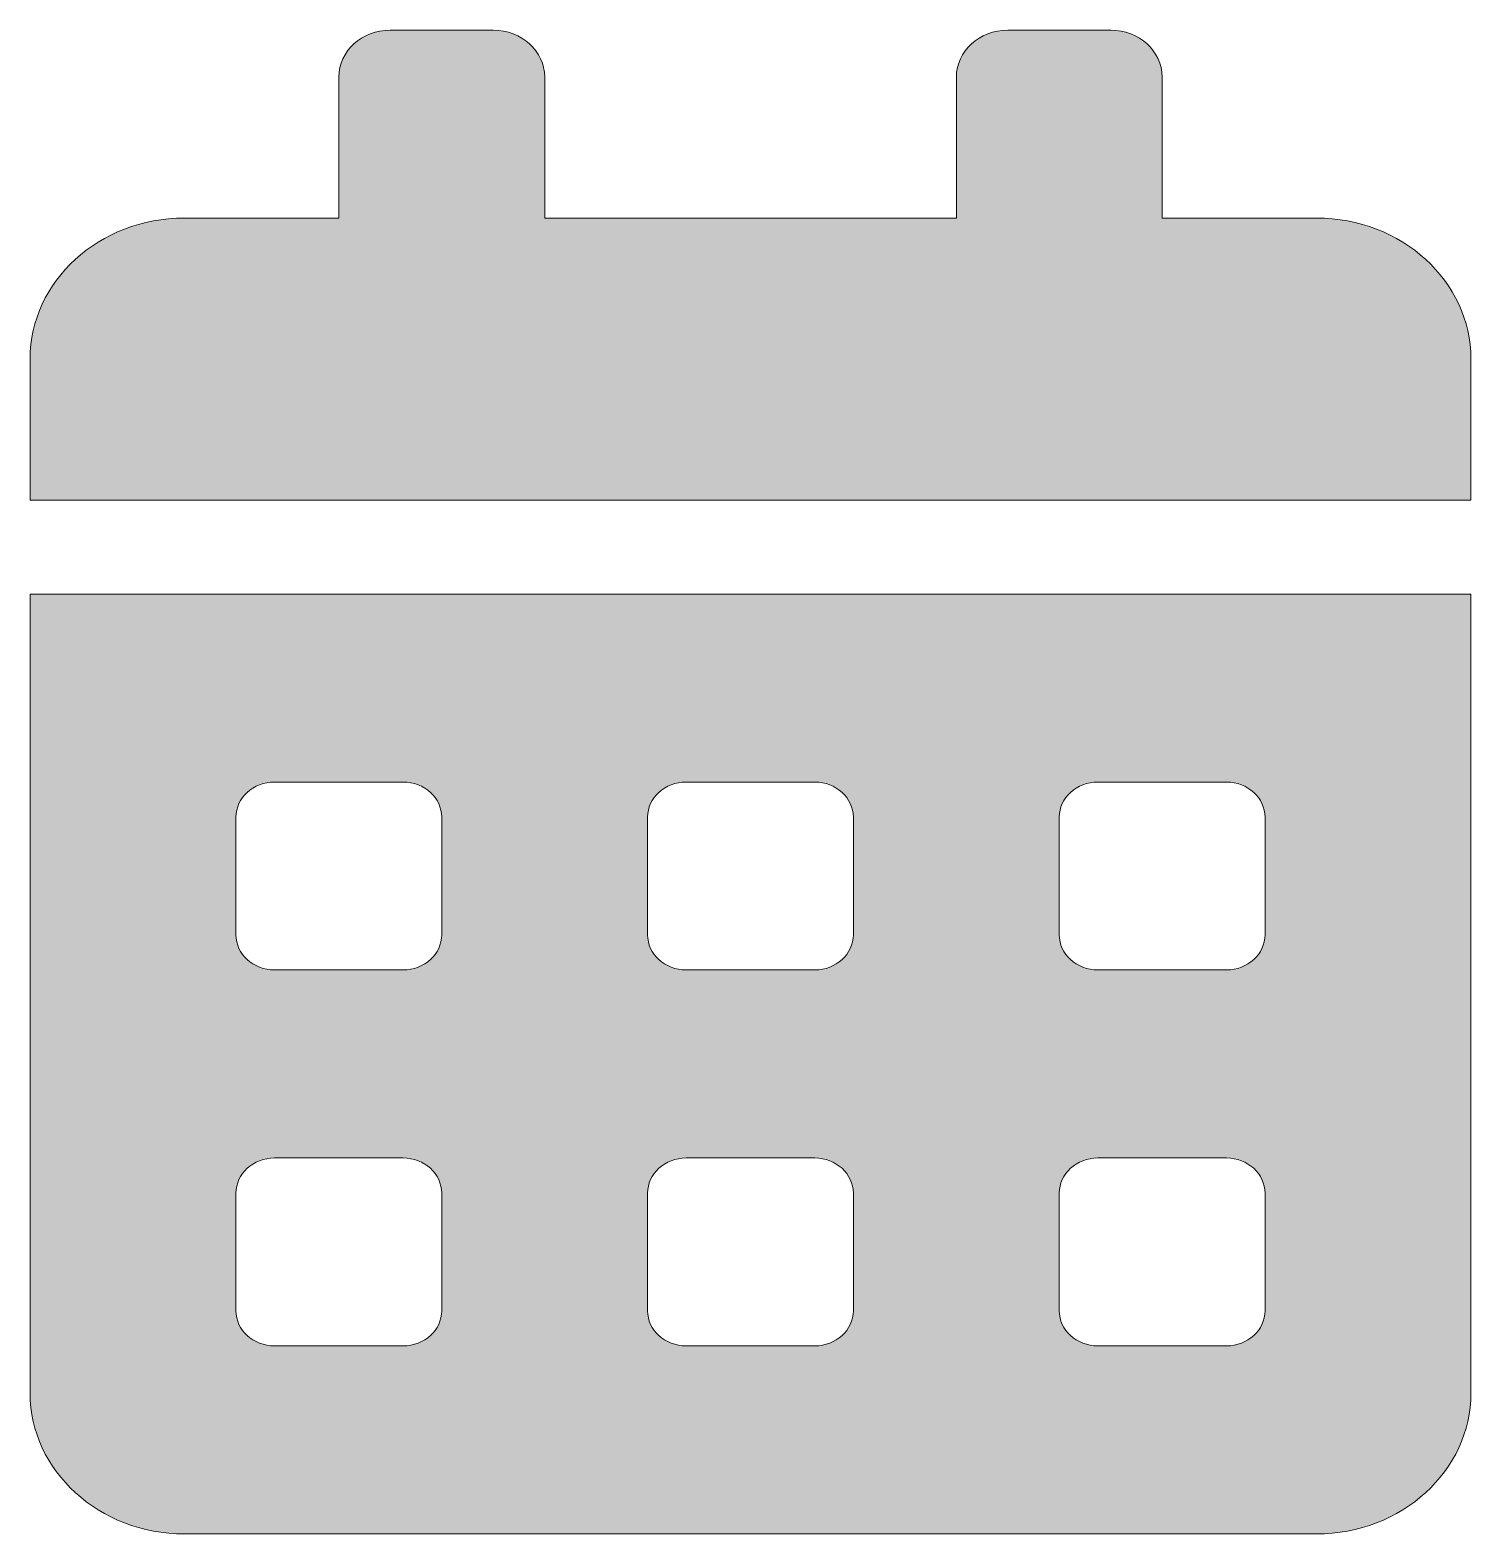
# Model space of a CAD drawing. Extents: x 663.4 to 709.4, y -409.3 to -361.3.
import ezdxf

# ---------------------------------------------------------------- set-up
doc = ezdxf.new("R2010")
doc.units = 0
doc.header["$MEASUREMENT"] = 0
doc.layers.add('Layer 1', color=7, linetype='Continuous', lineweight=0)

msp = doc.modelspace()

# ---------------------------------------------------------------- hatches: boundary and pattern name
at = {"layer": 'Layer 1', "true_color": 0x003366, "transparency": 33554687}
h = msp.add_hatch(color=148, dxfattribs=at)
h.dxf.hatch_style = 2
edge = h.paths.add_edge_path()
edge.add_spline(control_points=[(704.491, -367.338), (704.491, -367.338), (699.562, -367.338), (699.562, -367.338), (699.562, -367.338), (699.562, -362.838), (699.562, -362.838), (699.56, -362.011), (698.826, -361.34), (697.92, -361.338), (697.92, -361.338), (694.634, -361.338), (694.634, -361.338), (693.728, -361.34), (692.994, -362.011), (692.992, -362.838), (692.992, -362.838), (692.992, -367.338), (692.992, -367.338), (692.992, -367.338), (679.85, -367.338), (679.85, -367.338), (679.85, -367.338), (679.85, -362.838), (679.85, -362.838), (679.848, -362.01), (679.113, -361.339), (678.206, -361.338), (678.206, -361.338), (674.921, -361.338), (674.921, -361.338), (674.014, -361.339), (673.279, -362.01), (673.277, -362.838), (673.277, -362.838), (673.277, -367.338), (673.277, -367.338), (673.277, -367.338), (668.349, -367.338), (668.349, -367.338), (665.627, -367.338), (663.421, -369.353), (663.42, -371.838), (663.42, -371.838), (663.42, -376.339), (663.42, -376.339), (663.42, -376.339), (709.419, -376.339), (709.419, -376.339), (709.419, -376.339), (709.419, -371.838), (709.419, -371.838), (709.418, -369.353), (707.213, -367.339), (704.491, -367.338)], knot_values=[0, 0, 0, 0, 1, 1, 1, 2, 2, 2, 3, 3, 3, 4, 4, 4, 5, 5, 5, 6, 6, 6, 7, 7, 7, 8, 8, 8, 9, 9, 9, 10, 10, 10, 11, 11, 11, 12, 12, 12, 13, 13, 13, 14, 14, 14, 15, 15, 15, 16, 16, 16, 17, 17, 17, 18, 18, 18, 18], degree=3, periodic=0)
edge = h.paths.add_edge_path()
edge.add_spline(control_points=[(669.992, -398.462), (669.994, -397.842), (670.544, -397.339), (671.223, -397.338), (671.223, -397.338), (675.331, -397.338), (675.331, -397.338), (676.011, -397.339), (676.561, -397.842), (676.563, -398.462), (676.563, -398.462), (676.563, -402.212), (676.563, -402.212), (676.561, -402.832), (676.011, -403.335), (675.331, -403.336), (675.331, -403.336), (671.223, -403.336), (671.223, -403.336), (670.544, -403.335), (669.994, -402.832), (669.992, -402.212), (669.992, -402.212), (669.992, -398.462), (669.992, -398.462)], knot_values=[0, 0, 0, 0, 1, 1, 1, 2, 2, 2, 3, 3, 3, 4, 4, 4, 5, 5, 5, 6, 6, 6, 7, 7, 7, 8, 8, 8, 8], degree=3, periodic=0)
edge = h.paths.add_edge_path()
edge.add_spline(control_points=[(669.992, -386.462), (669.994, -385.842), (670.544, -385.339), (671.223, -385.338), (671.223, -385.338), (675.331, -385.338), (675.331, -385.338), (676.011, -385.339), (676.561, -385.842), (676.563, -386.462), (676.563, -386.462), (676.563, -390.212), (676.563, -390.212), (676.561, -390.832), (676.011, -391.335), (675.331, -391.336), (675.331, -391.336), (671.223, -391.336), (671.223, -391.336), (670.544, -391.335), (669.994, -390.832), (669.992, -390.212), (669.992, -390.212), (669.992, -386.462), (669.992, -386.462)], knot_values=[0, 0, 0, 0, 1, 1, 1, 2, 2, 2, 3, 3, 3, 4, 4, 4, 5, 5, 5, 6, 6, 6, 7, 7, 7, 8, 8, 8, 8], degree=3, periodic=0)
edge = h.paths.add_edge_path()
edge.add_spline(control_points=[(683.134, -398.462), (683.136, -397.842), (683.686, -397.339), (684.366, -397.338), (684.366, -397.338), (688.472, -397.338), (688.472, -397.338), (689.152, -397.339), (689.702, -397.842), (689.704, -398.462), (689.704, -398.462), (689.704, -402.212), (689.704, -402.212), (689.702, -402.832), (689.152, -403.335), (688.472, -403.336), (688.472, -403.336), (684.366, -403.336), (684.366, -403.336), (683.686, -403.335), (683.136, -402.832), (683.134, -402.212), (683.134, -402.212), (683.134, -398.462), (683.134, -398.462)], knot_values=[0, 0, 0, 0, 1, 1, 1, 2, 2, 2, 3, 3, 3, 4, 4, 4, 5, 5, 5, 6, 6, 6, 7, 7, 7, 8, 8, 8, 8], degree=3, periodic=0)
edge = h.paths.add_edge_path()
edge.add_spline(control_points=[(683.134, -386.462), (683.136, -385.842), (683.686, -385.339), (684.366, -385.338), (684.366, -385.338), (688.472, -385.338), (688.472, -385.338), (689.152, -385.339), (689.702, -385.842), (689.704, -386.462), (689.704, -386.462), (689.704, -390.212), (689.704, -390.212), (689.702, -390.832), (689.152, -391.335), (688.472, -391.336), (688.472, -391.336), (684.366, -391.336), (684.366, -391.336), (683.686, -391.335), (683.136, -390.832), (683.134, -390.212), (683.134, -390.212), (683.134, -386.462), (683.134, -386.462)], knot_values=[0, 0, 0, 0, 1, 1, 1, 2, 2, 2, 3, 3, 3, 4, 4, 4, 5, 5, 5, 6, 6, 6, 7, 7, 7, 8, 8, 8, 8], degree=3, periodic=0)
edge = h.paths.add_edge_path()
edge.add_spline(control_points=[(696.277, -398.462), (696.279, -397.842), (696.829, -397.339), (697.508, -397.338), (697.508, -397.338), (701.615, -397.338), (701.615, -397.338), (702.294, -397.339), (702.845, -397.842), (702.847, -398.462), (702.847, -398.462), (702.847, -402.212), (702.847, -402.212), (702.845, -402.832), (702.294, -403.335), (701.615, -403.336), (701.615, -403.336), (697.508, -403.336), (697.508, -403.336), (696.829, -403.335), (696.279, -402.832), (696.277, -402.212), (696.277, -402.212), (696.277, -398.462), (696.277, -398.462)], knot_values=[0, 0, 0, 0, 1, 1, 1, 2, 2, 2, 3, 3, 3, 4, 4, 4, 5, 5, 5, 6, 6, 6, 7, 7, 7, 8, 8, 8, 8], degree=3, periodic=0)
edge = h.paths.add_edge_path()
edge.add_spline(control_points=[(696.277, -386.462), (696.279, -385.842), (696.829, -385.339), (697.508, -385.338), (697.508, -385.338), (701.615, -385.338), (701.615, -385.338), (702.294, -385.339), (702.845, -385.842), (702.847, -386.462), (702.847, -386.462), (702.847, -390.212), (702.847, -390.212), (702.845, -390.832), (702.294, -391.335), (701.615, -391.336), (701.615, -391.336), (697.508, -391.336), (697.508, -391.336), (696.829, -391.335), (696.279, -390.832), (696.277, -390.212), (696.277, -390.212), (696.277, -386.462), (696.277, -386.462)], knot_values=[0, 0, 0, 0, 1, 1, 1, 2, 2, 2, 3, 3, 3, 4, 4, 4, 5, 5, 5, 6, 6, 6, 7, 7, 7, 8, 8, 8, 8], degree=3, periodic=0)
edge = h.paths.add_edge_path()
edge.add_spline(control_points=[(663.42, -404.838), (663.422, -407.323), (665.628, -409.337), (668.349, -409.338), (668.349, -409.338), (704.491, -409.338), (704.491, -409.338), (707.213, -409.337), (709.419, -407.323), (709.42, -404.838), (709.42, -404.838), (709.42, -379.338), (709.42, -379.338), (709.42, -379.338), (663.42, -379.338), (663.42, -379.338), (663.42, -379.338), (663.42, -404.838), (663.42, -404.838)], knot_values=[0, 0, 0, 0, 1, 1, 1, 2, 2, 2, 3, 3, 3, 4, 4, 4, 5, 5, 5, 6, 6, 6, 6], degree=3, periodic=0)

# ---------------------------------------------------------------- linework, layer by layer
at = {"layer": 'Layer 1'}
for points, knots in [([(704.491, -367.338), (704.491, -367.338), (699.562, -367.338), (699.562, -367.338), (699.562, -367.338), (699.562, -362.838), (699.562, -362.838), (699.56, -362.011), (698.826, -361.34), (697.92, -361.338), (697.92, -361.338), (694.634, -361.338), (694.634, -361.338), (693.728, -361.34), (692.994, -362.011), (692.992, -362.838), (692.992, -362.838), (692.992, -367.338), (692.992, -367.338), (692.992, -367.338), (679.85, -367.338), (679.85, -367.338), (679.85, -367.338), (679.85, -362.838), (679.85, -362.838), (679.848, -362.01), (679.113, -361.339), (678.206, -361.338), (678.206, -361.338), (674.921, -361.338), (674.921, -361.338), (674.014, -361.339), (673.279, -362.01), (673.277, -362.838), (673.277, -362.838), (673.277, -367.338), (673.277, -367.338), (673.277, -367.338), (668.349, -367.338), (668.349, -367.338), (665.627, -367.338), (663.421, -369.353), (663.42, -371.838), (663.42, -371.838), (663.42, -376.339), (663.42, -376.339), (663.42, -376.339), (709.419, -376.339), (709.419, -376.339), (709.419, -376.339), (709.419, -371.838), (709.419, -371.838), (709.418, -369.353), (707.213, -367.339), (704.491, -367.338)], [0, 0, 0, 0, 1, 1, 1, 2, 2, 2, 3, 3, 3, 4, 4, 4, 5, 5, 5, 6, 6, 6, 7, 7, 7, 8, 8, 8, 9, 9, 9, 10, 10, 10, 11, 11, 11, 12, 12, 12, 13, 13, 13, 14, 14, 14, 15, 15, 15, 16, 16, 16, 17, 17, 17, 18, 18, 18, 18]), ([(663.42, -404.838), (663.422, -407.323), (665.628, -409.337), (668.349, -409.338), (668.349, -409.338), (704.491, -409.338), (704.491, -409.338), (707.213, -409.337), (709.419, -407.323), (709.42, -404.838), (709.42, -404.838), (709.42, -379.338), (709.42, -379.338), (709.42, -379.338), (663.42, -379.338), (663.42, -379.338), (663.42, -379.338), (663.42, -404.838), (663.42, -404.838)], [0, 0, 0, 0, 1, 1, 1, 2, 2, 2, 3, 3, 3, 4, 4, 4, 5, 5, 5, 6, 6, 6, 6]), ([(669.992, -386.462), (669.994, -385.842), (670.544, -385.339), (671.223, -385.338), (671.223, -385.338), (675.331, -385.338), (675.331, -385.338), (676.011, -385.339), (676.561, -385.842), (676.563, -386.462), (676.563, -386.462), (676.563, -390.212), (676.563, -390.212), (676.561, -390.832), (676.011, -391.335), (675.331, -391.336), (675.331, -391.336), (671.223, -391.336), (671.223, -391.336), (670.544, -391.335), (669.994, -390.832), (669.992, -390.212), (669.992, -390.212), (669.992, -386.462), (669.992, -386.462)], [0, 0, 0, 0, 1, 1, 1, 2, 2, 2, 3, 3, 3, 4, 4, 4, 5, 5, 5, 6, 6, 6, 7, 7, 7, 8, 8, 8, 8]), ([(683.134, -386.462), (683.136, -385.842), (683.686, -385.339), (684.366, -385.338), (684.366, -385.338), (688.472, -385.338), (688.472, -385.338), (689.152, -385.339), (689.702, -385.842), (689.704, -386.462), (689.704, -386.462), (689.704, -390.212), (689.704, -390.212), (689.702, -390.832), (689.152, -391.335), (688.472, -391.336), (688.472, -391.336), (684.366, -391.336), (684.366, -391.336), (683.686, -391.335), (683.136, -390.832), (683.134, -390.212), (683.134, -390.212), (683.134, -386.462), (683.134, -386.462)], [0, 0, 0, 0, 1, 1, 1, 2, 2, 2, 3, 3, 3, 4, 4, 4, 5, 5, 5, 6, 6, 6, 7, 7, 7, 8, 8, 8, 8]), ([(696.277, -386.462), (696.279, -385.842), (696.829, -385.339), (697.508, -385.338), (697.508, -385.338), (701.615, -385.338), (701.615, -385.338), (702.294, -385.339), (702.845, -385.842), (702.847, -386.462), (702.847, -386.462), (702.847, -390.212), (702.847, -390.212), (702.845, -390.832), (702.294, -391.335), (701.615, -391.336), (701.615, -391.336), (697.508, -391.336), (697.508, -391.336), (696.829, -391.335), (696.279, -390.832), (696.277, -390.212), (696.277, -390.212), (696.277, -386.462), (696.277, -386.462)], [0, 0, 0, 0, 1, 1, 1, 2, 2, 2, 3, 3, 3, 4, 4, 4, 5, 5, 5, 6, 6, 6, 7, 7, 7, 8, 8, 8, 8]), ([(669.992, -398.462), (669.994, -397.842), (670.544, -397.339), (671.223, -397.338), (671.223, -397.338), (675.331, -397.338), (675.331, -397.338), (676.011, -397.339), (676.561, -397.842), (676.563, -398.462), (676.563, -398.462), (676.563, -402.212), (676.563, -402.212), (676.561, -402.832), (676.011, -403.335), (675.331, -403.336), (675.331, -403.336), (671.223, -403.336), (671.223, -403.336), (670.544, -403.335), (669.994, -402.832), (669.992, -402.212), (669.992, -402.212), (669.992, -398.462), (669.992, -398.462)], [0, 0, 0, 0, 1, 1, 1, 2, 2, 2, 3, 3, 3, 4, 4, 4, 5, 5, 5, 6, 6, 6, 7, 7, 7, 8, 8, 8, 8]), ([(683.134, -398.462), (683.136, -397.842), (683.686, -397.339), (684.366, -397.338), (684.366, -397.338), (688.472, -397.338), (688.472, -397.338), (689.152, -397.339), (689.702, -397.842), (689.704, -398.462), (689.704, -398.462), (689.704, -402.212), (689.704, -402.212), (689.702, -402.832), (689.152, -403.335), (688.472, -403.336), (688.472, -403.336), (684.366, -403.336), (684.366, -403.336), (683.686, -403.335), (683.136, -402.832), (683.134, -402.212), (683.134, -402.212), (683.134, -398.462), (683.134, -398.462)], [0, 0, 0, 0, 1, 1, 1, 2, 2, 2, 3, 3, 3, 4, 4, 4, 5, 5, 5, 6, 6, 6, 7, 7, 7, 8, 8, 8, 8]), ([(696.277, -398.462), (696.279, -397.842), (696.829, -397.339), (697.508, -397.338), (697.508, -397.338), (701.615, -397.338), (701.615, -397.338), (702.294, -397.339), (702.845, -397.842), (702.847, -398.462), (702.847, -398.462), (702.847, -402.212), (702.847, -402.212), (702.845, -402.832), (702.294, -403.335), (701.615, -403.336), (701.615, -403.336), (697.508, -403.336), (697.508, -403.336), (696.829, -403.335), (696.279, -402.832), (696.277, -402.212), (696.277, -402.212), (696.277, -398.462), (696.277, -398.462)], [0, 0, 0, 0, 1, 1, 1, 2, 2, 2, 3, 3, 3, 4, 4, 4, 5, 5, 5, 6, 6, 6, 7, 7, 7, 8, 8, 8, 8])]:
    msp.add_open_spline(points, degree=3, knots=knots, dxfattribs=at)

doc.saveas('drawing.dxf')
